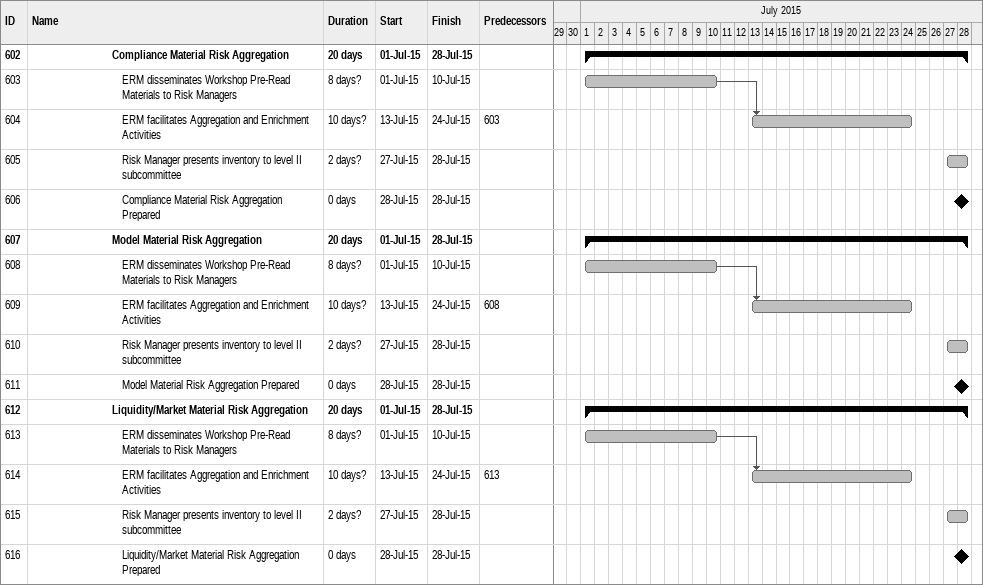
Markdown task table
| ID | Level | Task | Duration | Start | Finish | Predecessors |
|---|---|---|---|---|---|---|
| 602 | 9 | **Compliance Material Risk Aggregation** | 20d | 2015-07-01 | 2015-07-28 |  |
| 603 | 10 | ERM disseminates Workshop Pre-Read Materials to Risk Managers | 8d? | 2015-07-01 | 2015-07-10 |  |
| 604 | 10 | ERM facilitates Aggregation and Enrichment Activities | 10d? | 2015-07-13 | 2015-07-24 | 603 |
| 605 | 10 | Risk Manager presents inventory to level II subcommittee | 2d? | 2015-07-27 | 2015-07-28 |  |
| 606 | 10 | Compliance Material Risk Aggregation Prepared | 0d | 2015-07-28 | 2015-07-28 |  |
| 607 | 9 | **Model Material Risk Aggregation** | 20d | 2015-07-01 | 2015-07-28 |  |
| 608 | 10 | ERM disseminates Workshop Pre-Read Materials to Risk Managers | 8d? | 2015-07-01 | 2015-07-10 |  |
| 609 | 10 | ERM facilitates Aggregation and Enrichment Activities | 10d? | 2015-07-13 | 2015-07-24 | 608 |
| 610 | 10 | Risk Manager presents inventory to level II subcommittee | 2d? | 2015-07-27 | 2015-07-28 |  |
| 611 | 10 | Model Material Risk Aggregation Prepared | 0d | 2015-07-28 | 2015-07-28 |  |
| 612 | 9 | **Liquidity/Market Material Risk Aggregation** | 20d | 2015-07-01 | 2015-07-28 |  |
| 613 | 10 | ERM disseminates Workshop Pre-Read Materials to Risk Managers | 8d? | 2015-07-01 | 2015-07-10 |  |
| 614 | 10 | ERM facilitates Aggregation and Enrichment Activities | 10d? | 2015-07-13 | 2015-07-24 | 613 |
| 615 | 10 | Risk Manager presents inventory to level II subcommittee | 2d? | 2015-07-27 | 2015-07-28 |  |
| 616 | 10 | Liquidity/Market Material Risk Aggregation Prepared | 0d | 2015-07-28 | 2015-07-28 |  |
